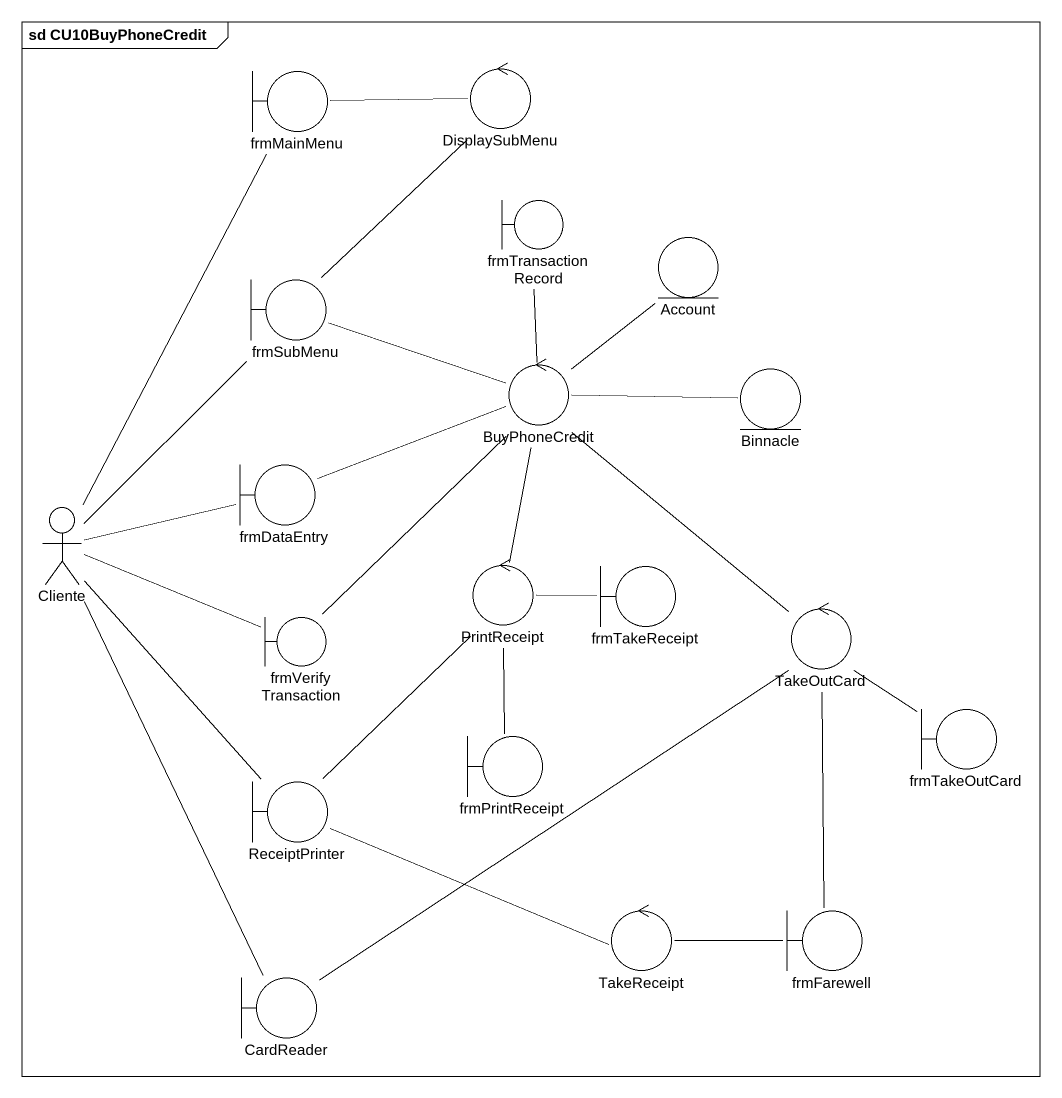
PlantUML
@startuml
mainframe sd CU10BuyPhoneCredit
boundary frmMainMenu
control DisplaySubMenu
boundary frmTransactionRecord
boundary frmSubMenu
entity Account
control BuyPhoneCredit
entity Binnacle
boundary frmDataEntry
actor Cliente
control PrintReceipt
boundary frmTakeReceipt
boundary frmVerifyTransaction
control TakeOutCard
boundary frmTakeOutCard
boundary ReceiptPrinter
boundary frmPrintReceipt
control TakeReceipt
boundary frmFarewell
boundary CardReader
frmMainMenu -right- DisplaySubMenu
frmSubMenu -up- DisplaySubMenu
BuyPhoneCredit -up- frmTransactionRecord
BuyPhoneCredit -left- frmSubMenu
BuyPhoneCredit -up- Account
BuyPhoneCredit -right- Binnacle
BuyPhoneCredit -left- frmDataEntry
BuyPhoneCredit -- PrintReceipt
BuyPhoneCredit -- frmVerifyTransaction
BuyPhoneCredit -- TakeOutCard
Cliente -up- frmMainMenu
Cliente -up- frmSubMenu
Cliente -right- frmDataEntry
Cliente -right- frmVerifyTransaction
Cliente -- ReceiptPrinter
Cliente -- CardReader
PrintReceipt -right- frmTakeReceipt
PrintReceipt -- ReceiptPrinter
PrintReceipt -- frmPrintReceipt
TakeOutCard -- frmFarewell
TakeOutCard -- CardReader
frmTakeOutCard -up- TakeOutCard
ReceiptPrinter -right- TakeReceipt
TakeReceipt -right- frmFarewell
@enduml
